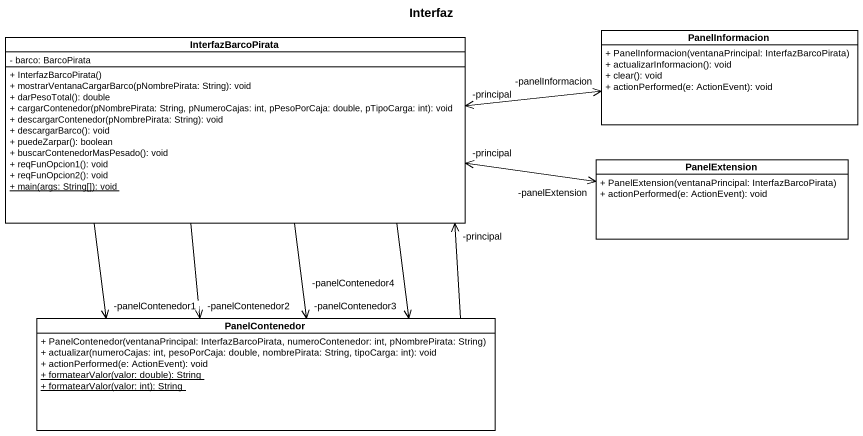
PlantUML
@startuml
title Interfaz
hide circle
hide empty members
skinparam classAttributeIconSize 0
class InterfazBarcoPirata {
  - barco: BarcoPirata
  + InterfazBarcoPirata()
  + mostrarVentanaCargarBarco(pNombrePirata: String): void
  + darPesoTotal(): double
  + cargarContenedor(pNombrePirata: String, pNumeroCajas: int, pPesoPorCaja: double, pTipoCarga: int): void
  + descargarContenedor(pNombrePirata: String): void
  + descargarBarco(): void
  + puedeZarpar(): boolean
  + buscarContenedorMasPesado(): void
  + reqFunOpcion1(): void
  + reqFunOpcion2(): void
  {static} + main(args: String[]): void
}
class PanelInformacion {
  + PanelInformacion(ventanaPrincipal: InterfazBarcoPirata)
  + actualizarInformacion(): void
  + clear(): void
  + actionPerformed(e: ActionEvent): void
}
class PanelExtension {
  + PanelExtension(ventanaPrincipal: InterfazBarcoPirata)
  + actionPerformed(e: ActionEvent): void
}
class PanelContenedor {
  + PanelContenedor(ventanaPrincipal: InterfazBarcoPirata, numeroContenedor: int, pNombrePirata: String)
  + actualizar(numeroCajas: int, pesoPorCaja: double, nombrePirata: String, tipoCarga: int): void
  + actionPerformed(e: ActionEvent): void
  {static} + formatearValor(valor: double): String
  {static} + formatearValor(valor: int): String
}
InterfazBarcoPirata -right-> "-panelInformacion" PanelInformacion
InterfazBarcoPirata -right-> "-panelExtension" PanelExtension
InterfazBarcoPirata --> "-panelContenedor3" PanelContenedor
InterfazBarcoPirata --> "-panelContenedor4" PanelContenedor
InterfazBarcoPirata --> "-panelContenedor1" PanelContenedor
InterfazBarcoPirata --> "-panelContenedor2" PanelContenedor
PanelInformacion -left-> "-principal" InterfazBarcoPirata
PanelExtension -left-> "-principal" InterfazBarcoPirata
PanelContenedor -up-> "-principal" InterfazBarcoPirata
@enduml
